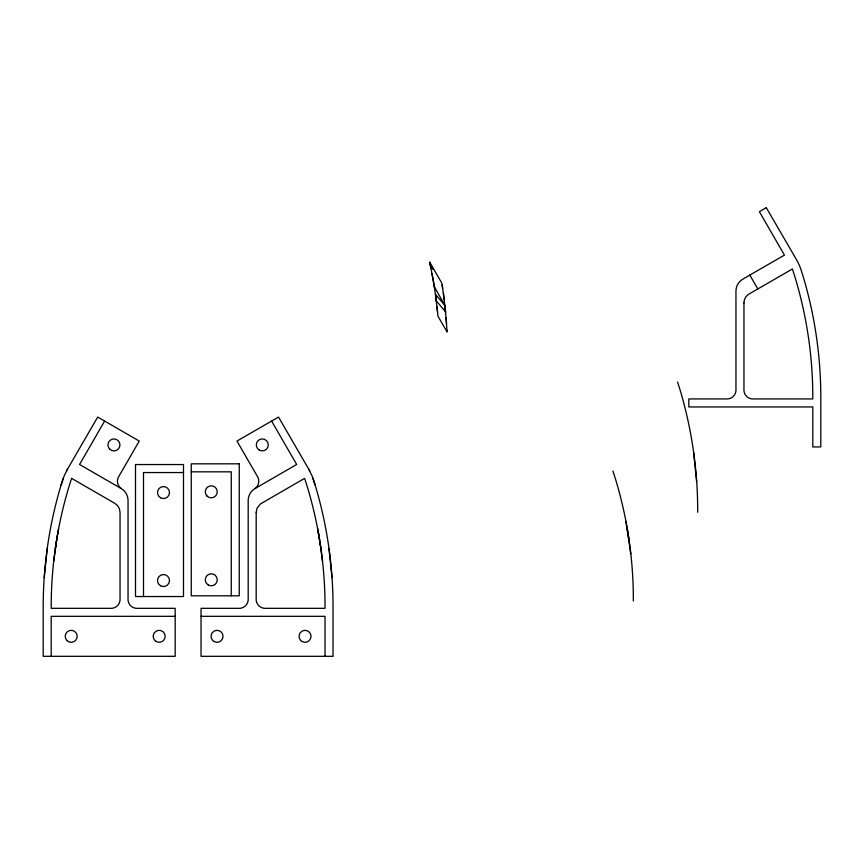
<?xml version="1.0" encoding="UTF-8"?>
<svg xmlns="http://www.w3.org/2000/svg" width="864" height="864" viewBox="0 0 864 864"><rect width="100%" height="100%" fill="white"/><g stroke="black" fill="none" stroke-linecap="round" stroke-linejoin="round"><path stroke-width="1.3" d="M44.226 577.66L47.272 548.392M53.73 561.211L56.992 537.905L56.506 540.702M57.629 534.19L57.974 532.148L57.866 532.807M57.305 536.036L57.013 537.743L58.082 531.544M56.344 541.696L55.307 548.726M58.266 530.496L58.622 528.746M66.539 470.815L97.697 417.064L139.255 441.061L118.184 477.554A8.996 8.996 0 0 0 121.122 488.484A13.856 13.856 0 0 1 128.045 500.483L128.045 600.329A8.996 8.996 0 0 0 136.048 608.321L175.176 608.321L175.176 656.316L43.2 656.316L43.2 608.321A422.798 422.798 0 0 1 61.074 485.104L64.022 476.237L67.5 469.076M61.074 485.104L63.32 478.094M104.62 421.07L79.553 464.486L121.122 488.484M308.729 469.076L312.206 476.237L315.155 485.104A422.798 422.798 0 0 1 333.029 608.321L333.029 656.316L201.042 656.316L201.042 608.321L240.181 608.321A8.996 8.996 0 0 0 248.184 600.329L248.184 500.483A13.856 13.856 0 0 1 255.107 488.484L296.676 464.486L271.609 421.07M191.257 471.83L231.26 471.83L231.26 595.814M183.492 472.554L143.5 472.554L143.5 596.538M175.176 616.324L51.203 616.324L51.203 656.316M201.042 616.324L325.026 616.324L325.026 656.316M446.515 323.525L444.928 305.51L435.467 294.332L437.519 311.58M436.331 300.899L445.576 311.839M444.258 299.83L441.871 283.23L429.624 262.03L430.283 264.902L432.95 269.492M309.69 470.815L278.532 417.064L236.963 441.061L258.034 477.554A8.996 8.996 0 0 1 255.107 488.484M749.812 275.098L757.814 288.954M446.947 330.253L447.012 331.787L437.929 316.116L437 306.623M430.283 264.902L434.376 286.816L444.928 305.51M677.57 382.05L679.817 389.059A422.798 422.798 0 0 1 697.691 512.276M312.908 478.094L315.155 485.104M612.943 471.01L615.794 480.049A414.914 414.914 0 0 1 633.334 600.966M430.11 264.146L430.931 268.11M625.914 521.392L630.796 553.856M317.606 528.746L317.963 530.496M318.146 531.544L318.902 535.928M432.043 273.683L433.231 280.228M319.237 537.905L319.561 539.784M318.071 531.058L320.458 545.551M318.913 536.036L319.054 536.825M627.383 529.61L629.23 541.469M433.361 280.951L434.56 288.079M442.184 285.055L442.703 288.49M320.62 546.718L320.911 548.726M693.608 452.347L696.654 481.615M434.376 286.816L436.406 301.525M328.946 548.392L331.992 577.66M319.885 541.696L322.499 561.211M443.405 293.36L445.63 312.476M446.116 317.844L447.023 331.862M256.187 512.341L256.187 600.329A8.996 8.996 0 0 0 264.179 608.321L325.026 608.321A414.914 414.914 0 0 0 307.498 487.404L304.636 478.364L260.615 503.831L257.159 507.946L256.187 512.341M743.958 302.951L743.958 390.938A8.996 8.996 0 0 0 751.95 398.941L812.797 398.941A414.914 414.914 0 0 0 795.269 278.014L792.418 268.974L749.153 293.954A10.39 10.39 0 0 0 743.958 302.951M71.582 478.364L68.742 487.404A414.914 414.914 0 0 0 51.203 608.321L112.05 608.321A8.996 8.996 0 0 0 120.042 600.329L120.042 512.341L119.416 508.788L117.612 505.656L114.847 503.345L71.582 478.364M766.303 207.684L759.38 211.68L784.447 255.107L742.878 279.104A13.856 13.856 0 0 0 735.955 291.103L735.955 390.938A8.996 8.996 0 0 1 727.952 398.941L688.824 398.941L688.824 406.944L812.797 406.944L812.797 446.936L820.8 446.936L820.8 398.941A422.798 422.798 0 0 0 802.926 275.713L801.317 270.605A53.784 53.784 0 0 0 796.5 259.697L766.303 207.684M239.252 463.828L191.257 463.828L191.257 595.814L239.252 595.814L239.252 463.828M183.492 464.551L135.497 464.551L135.497 596.538L183.492 596.538L183.492 464.551M160.499 497.75A5.994 5.994 0 0 0 169.495 492.556A5.994 5.994 0 0 0 160.499 487.361A5.994 5.994 0 0 0 160.499 497.75M207.014 496.066A5.994 5.994 0 0 0 217.058 493.376A5.994 5.994 0 0 0 209.704 486.032A5.994 5.994 0 0 0 207.014 496.066M160.499 585.738A5.994 5.994 0 0 0 169.495 580.543A5.994 5.994 0 0 0 160.499 575.338A5.994 5.994 0 0 0 160.499 585.738M208.256 585.004A5.994 5.994 0 0 0 217.264 579.809A5.994 5.994 0 0 0 208.256 574.614A5.994 5.994 0 0 0 208.256 585.004M214.045 641.52A5.994 5.994 0 0 0 223.042 636.325A5.994 5.994 0 0 0 214.045 631.13A5.994 5.994 0 0 0 214.045 641.52M259.286 450.112A5.994 5.994 0 0 0 268.283 444.917A5.994 5.994 0 0 0 259.286 439.722A5.994 5.994 0 0 0 259.286 450.112M302.033 641.52A5.994 5.994 0 0 0 311.029 636.325A5.994 5.994 0 0 0 302.033 631.13A5.994 5.994 0 0 0 302.033 641.52M66.949 640.559A5.994 5.994 0 0 0 76.993 637.87A5.994 5.994 0 0 0 69.638 630.526A5.994 5.994 0 0 0 66.949 640.559M109.696 449.161A5.994 5.994 0 0 0 119.74 446.472A5.994 5.994 0 0 0 112.396 439.128A5.994 5.994 0 0 0 109.696 449.161M156.179 641.52A5.994 5.994 0 0 0 165.186 636.325A5.994 5.994 0 0 0 156.179 631.13A5.994 5.994 0 0 0 156.179 641.52"/></g></svg>
